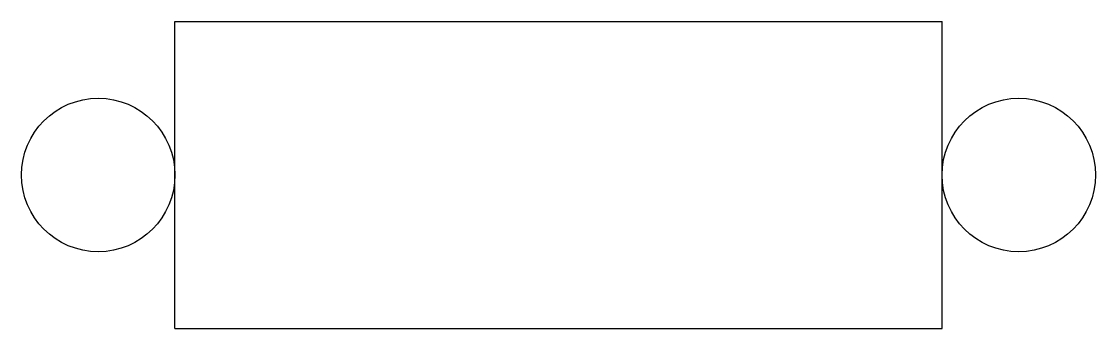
# Model space of a CAD drawing. Header units: millimetres. Extents: x -2935.888 to -2935.305, y 3740.31 to 3740.476.
import ezdxf

# ---------------------------------------------------------------- set-up
doc = ezdxf.new("R2010")
doc.units = ezdxf.units.MM
doc.header["$LTSCALE"] = 10
doc.layers.add('Ele_diagramas', color=2, linetype='Continuous')

msp = doc.modelspace()

# ---------------------------------------------------------------- linework, layer by layer
at = {"layer": 'Ele_diagramas', "color": 4}
for p, q in [((-2935.80478, 3740.30958), (-2935.80478, 3740.47625)), ((-2935.80478, 3740.47625), (-2935.38812, 3740.47625)), ((-2935.38812, 3740.30958), (-2935.38812, 3740.47625)), ((-2935.80478, 3740.30958), (-2935.38812, 3740.30958))]:
    msp.add_line(p, q, dxfattribs=at)
at = {"layer": 'Ele_diagramas', "color": 2}
for centre in [(-2935.84645, 3740.39292), (-2935.34645, 3740.39292)]:
    msp.add_circle(centre, 0.04167, dxfattribs=at)

doc.saveas('drawing.dxf')
